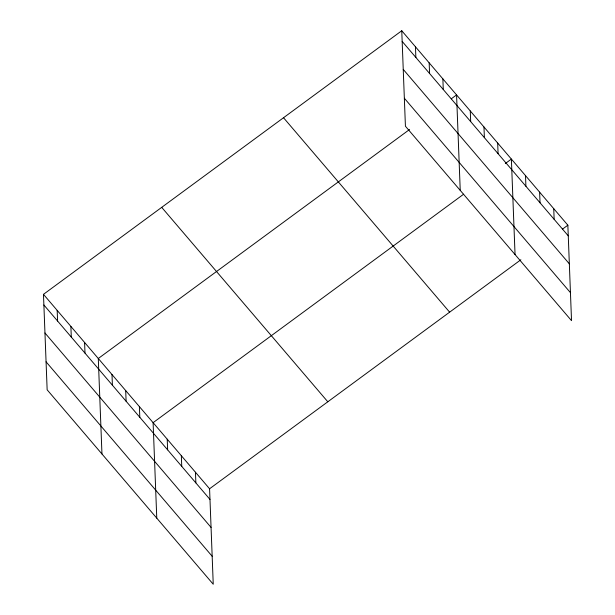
<?xml version="1.0" encoding="UTF-8"?>
<svg xmlns="http://www.w3.org/2000/svg" width="615" height="615" viewBox="0 0 615 615"><rect width="100%" height="100%" fill="white"/><g stroke="black" fill="none" stroke-linecap="round" stroke-linejoin="round"><path stroke-width="0.92" d="M43.473 294.339L209.577 488.771L213.244 584.25L47.147 389.81L43.473 294.339L401.756 30.75L567.853 225.19L571.527 320.661L405.423 126.229L401.756 30.75M409.582 129.481L98.292 358.499L101.959 453.978M451.264 98.815L456.568 94.918L460.235 190.389M463.633 194.209L153.104 422.666L156.771 518.145M505.322 163.536L511.38 159.077L515.047 254.556M209.577 488.771L520.867 259.761M562.548 229.088L567.853 225.19M402.164 41.405L568.268 235.845M403.24 69.395L569.344 263.835M404.347 98.239L570.451 292.671M283.523 117.734L449.627 312.166M161.707 207.355L327.81 401.787M43.888 304.994L209.984 499.426M44.964 332.984L211.06 527.416M46.071 361.82L212.167 556.26M553.738 208.662L554.146 219.317M539.616 192.134L540.032 202.789M525.502 175.606L525.91 186.26M497.681 143.034L498.089 153.689M483.974 126.998L484.382 137.652M470.275 110.954L470.683 121.609M442.869 78.874L443.277 89.529M429.162 62.83L429.57 73.485M415.456 46.794L415.871 57.449M195.455 472.243L195.87 482.898M181.34 455.715L181.748 466.37M167.219 439.195L167.634 449.849M139.397 406.623L139.805 417.277M125.698 390.579L126.106 401.234M111.992 374.543L112.399 385.198M84.586 342.455L84.993 353.11M70.879 326.419L71.294 337.074M57.18 310.375L57.587 321.03"/></g></svg>
